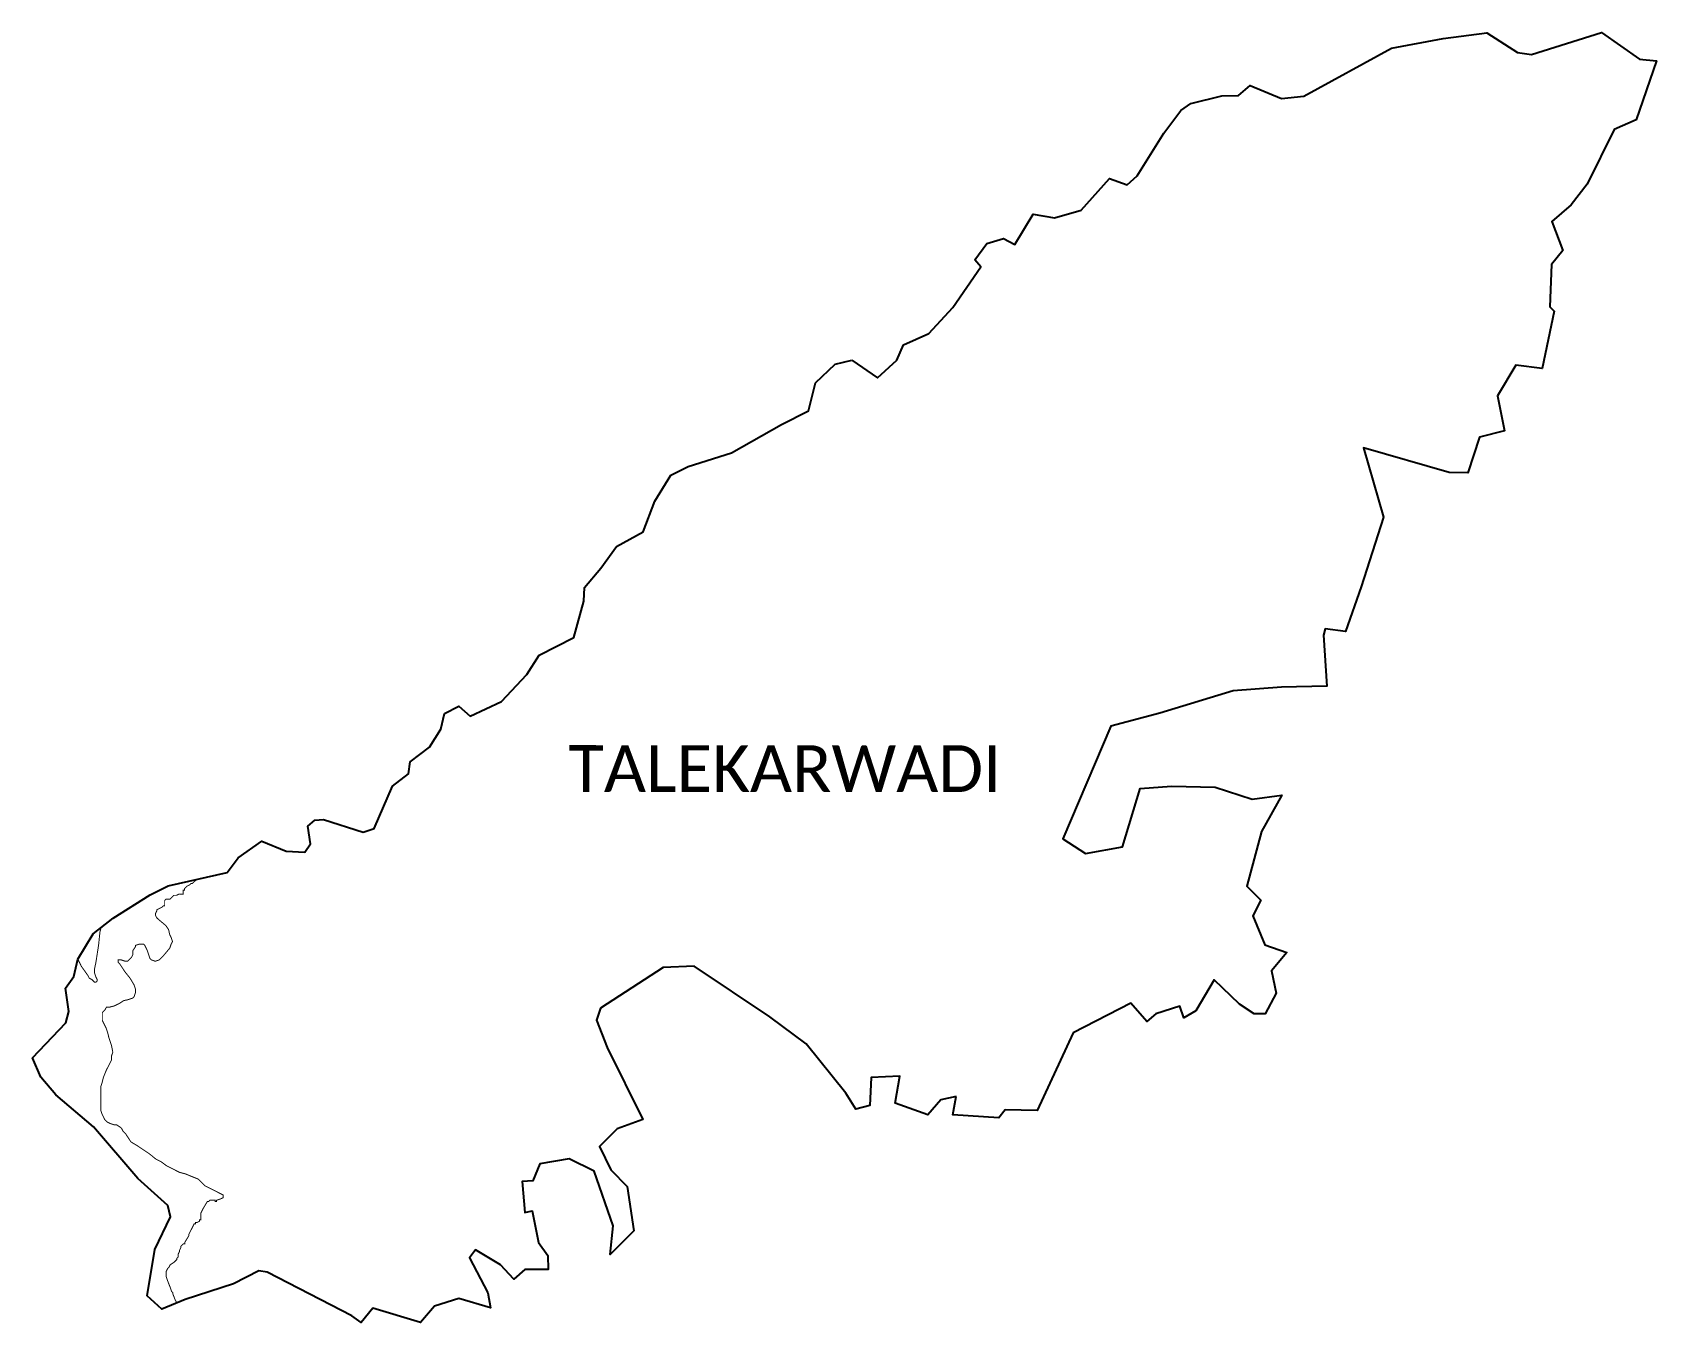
# Model space of a CAD drawing. Header units: metres. Extents: x 349608 to 354608, y 1756835 to 1760807.
import ezdxf

# ---------------------------------------------------------------- set-up
doc = ezdxf.new("R2010")
doc.units = ezdxf.units.M
for name, color, linetype in [('HAZARDS LINE', 1, 'Continuous'), ('village', 3, 'Continuous'), ('VILLAGE NAME', 250, 'Continuous')]:
    doc.layers.add(name, color=color, linetype=linetype)
doc.styles.get("Standard").update_dxf_attribs({"font": 'simplex.shx'})

msp = doc.modelspace()

# ---------------------------------------------------------------- linework, layer by layer
at = {"color": 3, "true_color": 0x00ff00, "flags": 128}
msp.add_lwpolyline([(352078.6, 1759785.3), (352130.4, 1759797.7)], dxfattribs=at)
at = {"layer": 'HAZARDS LINE', "lineweight": 18, "const_width": 3}
for points in [[(350052.9, 1756895.7), (350047.8, 1756903.3), (350039.8, 1756923.6), (350039.8, 1756927.7), (350035.7, 1756931.8), (350031.7, 1756944), (350023.6, 1756964.3), (350019.6, 1756976.5), (350019.7, 1756992.8), (350023.7, 1757000.9), (350027.8, 1757004.9), (350031.9, 1757013), (350044.1, 1757021.1), (350052.2, 1757029.2), (350052.3, 1757033.3), (350056.3, 1757037.3), (350056.4, 1757045.5), (350060.4, 1757053.6), (350060.5, 1757057.6), (350064.5, 1757065.7), (350064.5, 1757069.8), (350068.6, 1757073.9), (350072.7, 1757077.9), (350076.8, 1757077.9), (350076.8, 1757082), (350089, 1757102.2), (350089, 1757106.3), (350105.4, 1757138.7), (350109.4, 1757138.7), (350109.4, 1757142.8), (350113.5, 1757142.8), (350121.6, 1757146.8), (350121.6, 1757150.9), (350125.7, 1757150.9), (350125.8, 1757171.2), (350129.8, 1757179.3), (350133.9, 1757187.4), (350146.2, 1757207.7), (350150.2, 1757207.7), (350154.3, 1757211.7), (350170.5, 1757211.7), (350170.5, 1757207.6), (350174.6, 1757207.6), (350174.6, 1757211.7), (350186.8, 1757215.7), (350194.9, 1757219.7), (350195, 1757227.8), (350170.6, 1757240.1), (350154.4, 1757248.3), (350138.2, 1757256.4), (350117.9, 1757276.8), (350077.4, 1757293.2), (350061.1, 1757297.3), (350044.9, 1757305.5), (350020.6, 1757317.7), (350004.4, 1757329.9), (349988.1, 1757338.1), (349967.9, 1757354.4), (349931.4, 1757378.9), (349911.1, 1757391.1), (349903, 1757403.3), (349895, 1757415.6), (349886.9, 1757423.7), (349882.8, 1757431.8), (349878.8, 1757435.9), (349866.6, 1757444.1), (349858.5, 1757444.1), (349846.3, 1757448.2), (349838.2, 1757452.3), (349834.2, 1757456.3), (349830.1, 1757460.4), (349822, 1757476.7), (349818, 1757488.9), (349818.1, 1757505.1), (349818.1, 1757525.4), (349818.2, 1757545.8), (349818.2, 1757562), (349822.3, 1757574.2), (349826.4, 1757590.4), (349834.6, 1757610.7), (349842.8, 1757626.9), (349850.9, 1757643.1), (349851, 1757655.3), (349855.1, 1757667.5), (349851.1, 1757687.8), (349847, 1757700), (349843, 1757712.2), (349839, 1757728.5), (349835, 1757740.7), (349826.9, 1757756.9), (349822.9, 1757765.1), (349822.9, 1757773.2), (349822.9, 1757785.4), (349822.9, 1757789.5), (349831.1, 1757797.6), (349835.2, 1757805.7), (349843.3, 1757805.6), (349859.5, 1757809.7), (349867.7, 1757813.7), (349875.8, 1757817.7), (349888, 1757825.8), (349904.3, 1757829.8), (349916.5, 1757833.9), (349920.5, 1757837.9), (349924.6, 1757850.1), (349924.7, 1757862.3), (349920.6, 1757874.5), (349908.5, 1757894.8), (349892.3, 1757915.2), (349876.1, 1757939.6), (349872.1, 1757943.7), (349872.1, 1757951.8), (349880.2, 1757951.8), (349892.4, 1757947.7), (349900.5, 1757947.6), (349908.7, 1757955.7), (349912.8, 1757959.8), (349916.8, 1757967.9), (349916.9, 1757980.1), (349925, 1757992.3), (349925, 1757996.3), (349937.2, 1758000.3), (349945.4, 1758000.3), (349949.4, 1758000.3), (349953.5, 1757996.2), (349957.5, 1757988.1), (349961.5, 1757980), (349965.6, 1757967.8), (349969.6, 1757955.6), (349973.7, 1757951.5), (349985.8, 1757947.4), (349998, 1757951.4), (350002.1, 1757955.5), (350010.2, 1757963.6), (350030.6, 1757987.9), (350034.7, 1758000.1), (350038.8, 1758008.2), (350034.8, 1758020.4), (350030.7, 1758028.5), (350026.7, 1758044.8), (350018.6, 1758057), (349994.3, 1758077.4), (349990.3, 1758081.4), (349986.2, 1758089.6), (349986.2, 1758093.6), (349990.3, 1758101.7), (349990.3, 1758105.8), (349998.5, 1758109.8), (350006.6, 1758113.9), (350010.7, 1758117.9), (350014.7, 1758117.9), (350014.8, 1758122), (350014.8, 1758126), (350014.8, 1758134.2), (350018.9, 1758138.2), (350022.9, 1758138.2), (350027, 1758138.2), (350031, 1758138.2), (350035.1, 1758142.2), (350043.3, 1758150.3), (350047.3, 1758150.3), (350051.4, 1758150.3), (350059.5, 1758154.4), (350063.6, 1758154.3), (350067.6, 1758154.3), (350071.7, 1758154.3), (350071.7, 1758158.4), (350071.7, 1758162.4), (350071.7, 1758166.5), (350075.8, 1758166.5), (350075.8, 1758170.6), (350079.9, 1758174.6), (350084, 1758178.7), (350092.1, 1758182.7), (350096.2, 1758186.7), (350100.2, 1758186.7), (350104.3, 1758190.8), (350108.4, 1758194.8), (350117.4, 1758200.2)], [(349819, 1758050.9), (349815.5, 1758037.3), (349811.3, 1757996.6), (349803.1, 1757943.9), (349798.9, 1757923.6), (349798.9, 1757911.4), (349802.9, 1757899.2), (349807, 1757891), (349807, 1757887), (349802.9, 1757882.9), (349798.8, 1757882.9), (349794.8, 1757887), (349790.7, 1757891.1), (349782.6, 1757895.2), (349778.6, 1757903.3), (349758.3, 1757931.8), (349747.5, 1757953.6)]]:
    msp.add_lwpolyline(points, dxfattribs=at)
at = {"layer": 'village', "color": 3, "true_color": 0x00ff00}
for points in [[(352130.4, 1759797.7, 0), (352209, 1759743.4, 0), (352268.8, 1759797.4, 0), (352289.7, 1759844.6, 0), (352367.7, 1759879.9, 0), (352441.7, 1759960.2, 0), (352526.9, 1760084.8, 0), (352509.3, 1760106.6, 0), (352545.9, 1760157.4, 0), (352596.8, 1760172.7, 0), (352631.9, 1760153.7, 0), (352688, 1760246.8, 0), (352753.8, 1760235.7, 0), (352836.6, 1760259.3, 0), (352923.5, 1760357.4, 0), (352977.7, 1760337.3, 0), (353009, 1760365.3, 0), (353090.5, 1760496.2, 0), (353143, 1760566, 0), (353174.1, 1760588.3, 0), (353268.9, 1760611.8, 0), (353321.1, 1760613, 0), (353357, 1760643.1, 0), (353453, 1760603.7, 0), (353521.9, 1760610.1, 0), (353792.1, 1760758.5, 0), (353950.5, 1760787.9, 0), (354085.5, 1760805.2, 0), (354179.9, 1760744.6, 0), (354223.1, 1760738.4, 0), (354438.4, 1760806.5, 0), (354555.1, 1760724.8, 0), (354607.5, 1760719.2, 0), (354544.6, 1760537.5, 0), (354477.6, 1760508.1, 0), (354393.9, 1760339.9, 0), (354344.8, 1760276.2, 0), (354285.5, 1760224.9, 0), (354319.2, 1760135.1, 0), (354283.8, 1760092.6, 0), (354278.7, 1759962.2, 0), (354292.9, 1759948.8, 0), (354255.9, 1759771.9, 0), (354174.8, 1759782.1, 0), (354117.9, 1759688.1, 0), (354139.6, 1759579.9, 0), (354062.6, 1759560.9, 0), (354026.7, 1759451.1, 0), (353969.2, 1759452.4, 0), (353705.1, 1759528.3, 0), (353766.9, 1759314.8, 0), (353698.2, 1759099.8, 0), (353650.1, 1758962.8, 0), (353587.9, 1758971.2, 0), (353582.5, 1758951.5, 0), (353592.2, 1758793.9, 0), (353453.3, 1758790.8, 0), (353303.9, 1758780, 0), (353078.5, 1758711.5, 0), (352927.1, 1758670.9, 0), (352780.2, 1758324.2, 0), (352849.2, 1758278.9, 0), (352963.2, 1758299.8, 0), (353018.2, 1758478.9, 0), (353114.8, 1758486.5, 0), (353248.5, 1758483.6, 0), (353362.3, 1758446.6, 0), (353453.7, 1758458.7, 0), (353391.6, 1758347, 0), (353346.3, 1758178.5, 0), (353389, 1758135, 0), (353364.7, 1758087.6, 0), (353402, 1757997.9, 0), (353469.5, 1757974.3, 0), (353422.5, 1757917.6, 0), (353436.7, 1757849.4, 0), (353402.8, 1757785.8, 0), (353368.8, 1757785.7, 0), (353323.7, 1757815.3, 0), (353245.4, 1757890.2, 0), (353189.8, 1757794.4, 0), (353152, 1757773.1, 0), (353140.1, 1757808.7, 0), (353066.4, 1757785.2, 0), (353038.8, 1757762.3, 0), (352989.4, 1757818.6, 0), (352812.1, 1757727.2, 0), (352700.5, 1757487.9, 0), (352601.9, 1757490, 0), (352582.5, 1757465.5, 0), (352440.7, 1757474.3, 0), (352451, 1757531.1, 0)], [(352451, 1757531.1, 0), (352404.2, 1757520.6, 0), (352364.5, 1757474.9, 0), (352264.1, 1757510.3, 0), (352277.9, 1757593.8, 0), (352189.9, 1757589.7, 0), (352185.6, 1757503.3, 0), (352142.5, 1757491.9, 0), (352111.8, 1757540.8, 0), (351989.3, 1757692.7, 0), (351877.4, 1757776.6, 0), (351645, 1757932.5, 0), (351549.5, 1757928.1, 0), (351356.5, 1757803.2, 0), (351344.7, 1757766.2, 0), (351376.7, 1757682.1, 0), (351487.2, 1757460.1, 0), (351407.6, 1757431.3, 0), (351353, 1757376.9, 0), (351388.1, 1757305.2, 0), (351438.7, 1757253.9, 0), (351459.1, 1757117, 0), (351385.8, 1757044.7, 0), (351395.3, 1757132.5, 0), (351336.7, 1757301.3, 0), (351259.8, 1757338.8, 0), (351169.5, 1757323.3, 0), (351148, 1757271.8, 0), (351115, 1757269.7, 0), (351123.5, 1757173.9, 0), (351146.4, 1757179.1, 0), (351165.3, 1757081.2, 0), (351194.2, 1757041.8, 0), (351195.9, 1756998.2, 0), (351123.4, 1756998.1, 0), (351089.4, 1756969.2, 0), (351048.2, 1757012.6, 0), (350971.6, 1757059.5, 0), (350953.1, 1757034.5, 0), (351010, 1756926.6, 0), (351017.4, 1756880.5, 0), (350920.2, 1756909, 0), (350845, 1756885.9, 0), (350802.2, 1756835.2, 0), (350655.7, 1756879.3, 0), (350619.4, 1756835.5, 0), (350591.2, 1756856.3, 0), (350330.8, 1756990.7, 0), (350304.2, 1756994.7, 0), (350227.2, 1756954.1, 0), (350077.4, 1756906, 0), (350006.5, 1756876.3, 0), (349961.3, 1756916.9, 0), (349984.6, 1757059.6, 0), (350032.3, 1757160.6, 0), (350024.3, 1757195.9, 0), (349932.3, 1757278.3, 0), (349795.7, 1757437.3, 0), (349680.2, 1757536.5, 0), (349633.4, 1757590.8, 0), (349607.8, 1757649.9, 0), (349711, 1757758.1, 0), (349719.6, 1757793, 0), (349709.3, 1757865, 0), (349734.7, 1757900.5, 0), (349747.4, 1757953.4, 0), (349794.8, 1758032.2, 0), (349856.7, 1758080, 0), (349969.9, 1758152.3, 0), (350025.2, 1758179.8, 0), (350207.2, 1758220.1, 0), (350241.3, 1758266.1, 0), (350314, 1758317.1, 0), (350388.5, 1758285.8, 0), (350446.3, 1758282.7, 0), (350463.5, 1758309.2, 0), (350455.3, 1758363.4, 0), (350477.5, 1758382.1, 0), (350504.1, 1758383.8, 0), (350626, 1758344.6, 0), (350659.5, 1758355.7, 0), (350716.2, 1758486.7, 0), (350765.4, 1758524.8, 0), (350770.1, 1758561.4, 0), (350830.2, 1758606.2, 0), (350864.7, 1758661.7, 0), (350876.5, 1758710.2, 0), (350920.1, 1758732.5, 0), (350955.6, 1758702.3, 0), (351051.6, 1758747.5, 0), (351129.9, 1758829.6, 0), (351168, 1758890.1, 0), (351274.3, 1758943.9, 0), (351305, 1759056.3, 0), (351307, 1759097.6, 0), (351357.3, 1759157.6, 0), (351406.2, 1759224.2, 0), (351488.3, 1759269.4, 0), (351523.4, 1759363.2, 0), (351573.4, 1759444.2, 0), (351626.9, 1759470.5, 0), (351760, 1759512.6, 0), (351914.1, 1759600.1, 0), (351997.2, 1759641.5, 0), (352018.7, 1759727.5, 0), (352078.6, 1759785.3, 0)]]:
    msp.add_polyline3d(points, dxfattribs=at)

# ---------------------------------------------------------------- texts
at = {"layer": 'VILLAGE NAME', "insert": (351257.9, 1758612.6), "char_height": 143.7, "attachment_point": 1, "rotation": 359.9793}
msp.add_mtext_dynamic_manual_height_columns('{\\fCalibri|b0|i0|c0|p34;TALEKARWADI}', width=1418, gutter_width=718.5, heights=[0], dxfattribs=at)

doc.saveas('drawing.dxf')
